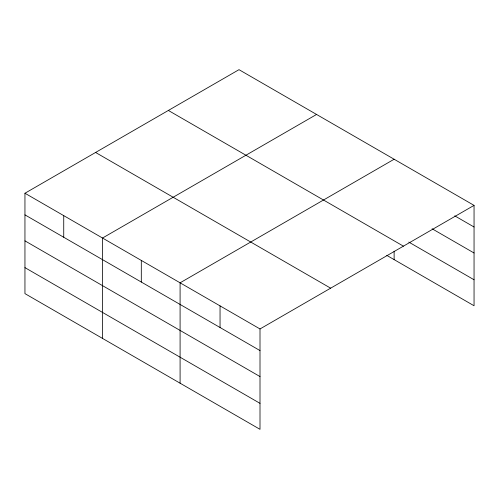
<?xml version="1.0" encoding="UTF-8"?>
<svg xmlns="http://www.w3.org/2000/svg" width="499" height="499" viewBox="0 0 499 499"><rect width="100%" height="100%" fill="white"/><g stroke="black" fill="none" stroke-linecap="round" stroke-linejoin="round"><path stroke-width="0.75" d="M260.004 376.564L260.004 328.953L24.95 193.244L24.95 293.624L260.004 429.333L260.004 376.564L24.95 240.855M386.775 255.369L474.05 305.756L474.05 205.376L238.996 69.667L24.95 193.244M316.559 114.452L102.52 238.029L102.52 338.403M394.129 159.237L180.089 282.814L180.089 383.188M260.004 328.953L474.05 205.376M454.739 215.849L474.05 227.001M432.09 228.767L474.05 252.987M408.781 242.084L474.05 279.764M168.356 110.447L403.417 246.157M95.583 152.463L330.644 288.173M24.95 214.869L260.004 350.579M24.95 267.632L260.004 403.342M394.129 251.203L394.129 259.611M220.047 305.887L220.047 327.506M141.304 260.422L141.304 282.047M63.735 215.637L63.735 237.262"/></g></svg>
